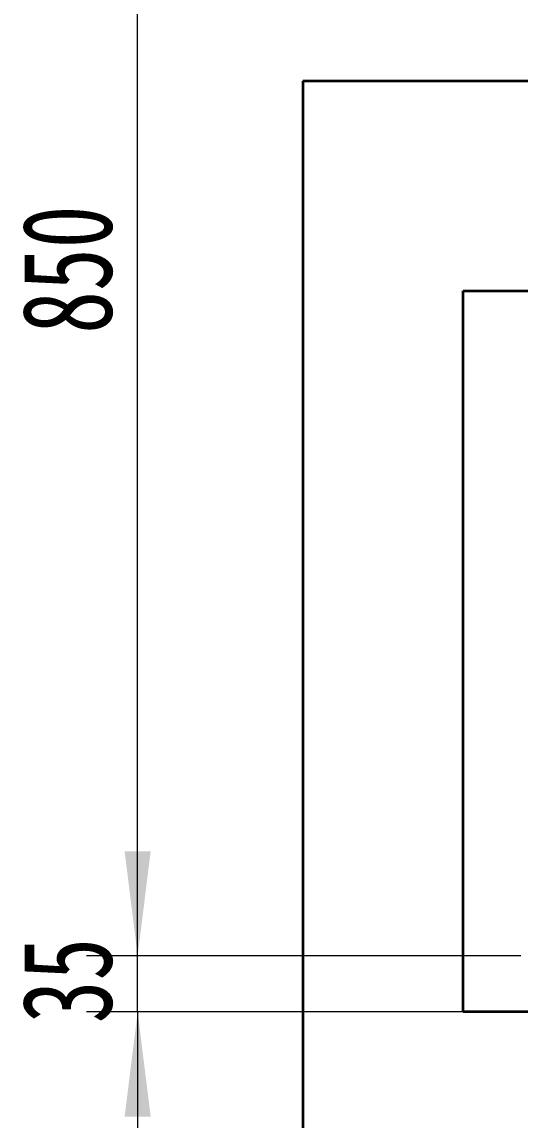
# Model space of a CAD drawing. Header units: millimetres. Extents: x 0 to 594, y 0 to 420.
# Drawn here: x 364.2 to 383.62, y 282.96 to 325.78 of the extents above; entities that cross this region are included whole.
import ezdxf

# ---------------------------------------------------------------- set-up
doc = ezdxf.new("R2010")
doc.units = ezdxf.units.MM
doc.styles.add('SLDTEXTSTYLE4', font='TXT', dxfattribs={"width": 0.7})
doc.dimstyles.new('SLDDIMSTYLE12', dxfattribs={"dimtxt": 3.5, "dimasz": 4.08, "dimexe": 0, "dimexo": 0.0625, "dimgap": 0.875, "dimtad": 1, "dimdec": 3, "dimlfac": 16, "dimrnd": 1e-09, "dimzin": 12, "dimdsep": 46, "dimtxsty": 'SLDTEXTSTYLE4', "dimsah": 1, "dimcen": 0.09, "dimadec": 0, "dimazin": 3, "dimtfac": 1, "dimtdec": 3, "dimtmove": 0, "dimatfit": 0, "dimfxl": 0, "dimfrac": 2, "dimtolj": 1, "dimtzin": 12, "dimarcsym": 0})
doc.dimstyles.new('SLDDIMSTYLE13', dxfattribs={"dimtxt": 3.5, "dimasz": 4.08, "dimexe": 0, "dimexo": 0.0625, "dimgap": 0.875, "dimtad": 1, "dimdec": 3, "dimlfac": 16, "dimrnd": 1e-09, "dimzin": 12, "dimdsep": 46, "dimtxsty": 'SLDTEXTSTYLE4', "dimsah": 1, "dimcen": 0.09, "dimadec": 0, "dimazin": 3, "dimtfac": 1, "dimtdec": 3, "dimtofl": 0, "dimtmove": 0, "dimatfit": 3, "dimfxl": 0, "dimfrac": 2, "dimtolj": 1, "dimtzin": 12, "dimarcsym": 0})

# ---------------------------------------------------------------- blocks, each defined once
blk = doc.blocks.new('_D_37')
at = {"color": 7, "linetype": 'Continuous', "lineweight": 0}
for p, q in [((368.71, 289.359), (368.71, 295.709)), ((383.658, 289.359), (366.71, 289.359)), ((368.71, 287.172), (368.71, 289.359)), ((381.399, 287.172), (366.71, 287.172)), ((368.71, 287.172), (368.71, 280.822))]:
    blk.add_line(p, q, dxfattribs=at)
at = {"color": 7, "linetype": 'Continuous', "lineweight": 18}
for points in [[(368.71, 289.359), (369.218, 293.439), (368.202, 293.439)], [(368.71, 287.172), (368.202, 283.092), (369.218, 283.092)]]:
    blk.add_solid(points, dxfattribs=at)
at = {"color": 7, "linetype": 'Continuous', "lineweight": 18, "insert": (364.199, 286.729), "char_height": 3.5, "attachment_point": 1, "rotation": 90, "style": 'SLDTEXTSTYLE4'}
blk.add_mtext('35', dxfattribs=at)
blk = doc.blocks.new('_D_38')
at = {"color": 7, "linetype": 'Continuous', "lineweight": 0}
for p, q in [((383.658, 342.484), (366.71, 342.484)), ((368.71, 289.359), (368.71, 342.484)), ((383.658, 289.359), (366.71, 289.359))]:
    blk.add_line(p, q, dxfattribs=at)
at = {"color": 7, "linetype": 'Continuous', "lineweight": 18}
for points in [[(368.71, 342.484), (368.202, 338.404), (369.218, 338.404)], [(368.71, 289.359), (369.218, 293.439), (368.202, 293.439)]]:
    blk.add_solid(points, dxfattribs=at)
at = {"color": 7, "linetype": 'Continuous', "lineweight": 18, "insert": (364.199, 313.62), "char_height": 3.5, "attachment_point": 1, "rotation": 90, "style": 'SLDTEXTSTYLE4'}
blk.add_mtext('850', dxfattribs=at)

msp = doc.modelspace()

# ---------------------------------------------------------------- linework, layer by layer
at = {"color": 7, "linetype": 'Continuous', "lineweight": 35}
for p, q in [((428.273838, 323.471857), (375.148838, 323.471857)), ((375.148838, 323.471857), (375.148838, 322.043275)), ((375.148838, 322.043275), (375.148838, 319.628461)), ((375.148838, 319.628461), (375.148838, 232.171778)), ((381.398838, 315.296778), (422.023838, 315.296778)), ((381.398838, 287.171778), (381.398838, 315.296778)), ((381.398838, 315.296778), (422.023838, 315.296778)), ((381.398838, 287.171778), (381.398838, 315.296778)), ((422.023838, 287.171778), (381.398838, 287.171778)), ((422.023838, 287.171778), (381.398838, 287.171778))]:
    msp.add_line(p, q, dxfattribs=at)

# ---------------------------------------------------------------- dimensions: what is measured, and where the dimension line sits
at = {"color": 7, "linetype": 'Continuous', "lineweight": 18}
for base, p1, p2, dimstyle, picture, middle in [((368.710313, 342.484278), (383.657725, 289.359278), (383.657725, 342.484278), 'SLDDIMSTYLE13', '_D_38', (368.710313, 315.921778)), ((368.710313, 289.359278), (381.398838, 287.171778), (383.657725, 289.359278), 'SLDDIMSTYLE12', '_D_37', (368.710313, 288.265528))]:
    dim = msp.add_linear_dim(base=base, p1=p1, p2=p2, angle=90, dimstyle=dimstyle, dxfattribs=at)
    dim.commit()
    dim.dimension.update_dxf_attribs({"geometry": picture, "text_midpoint": middle, "dimtype": 160})

doc.saveas('drawing.dxf')
